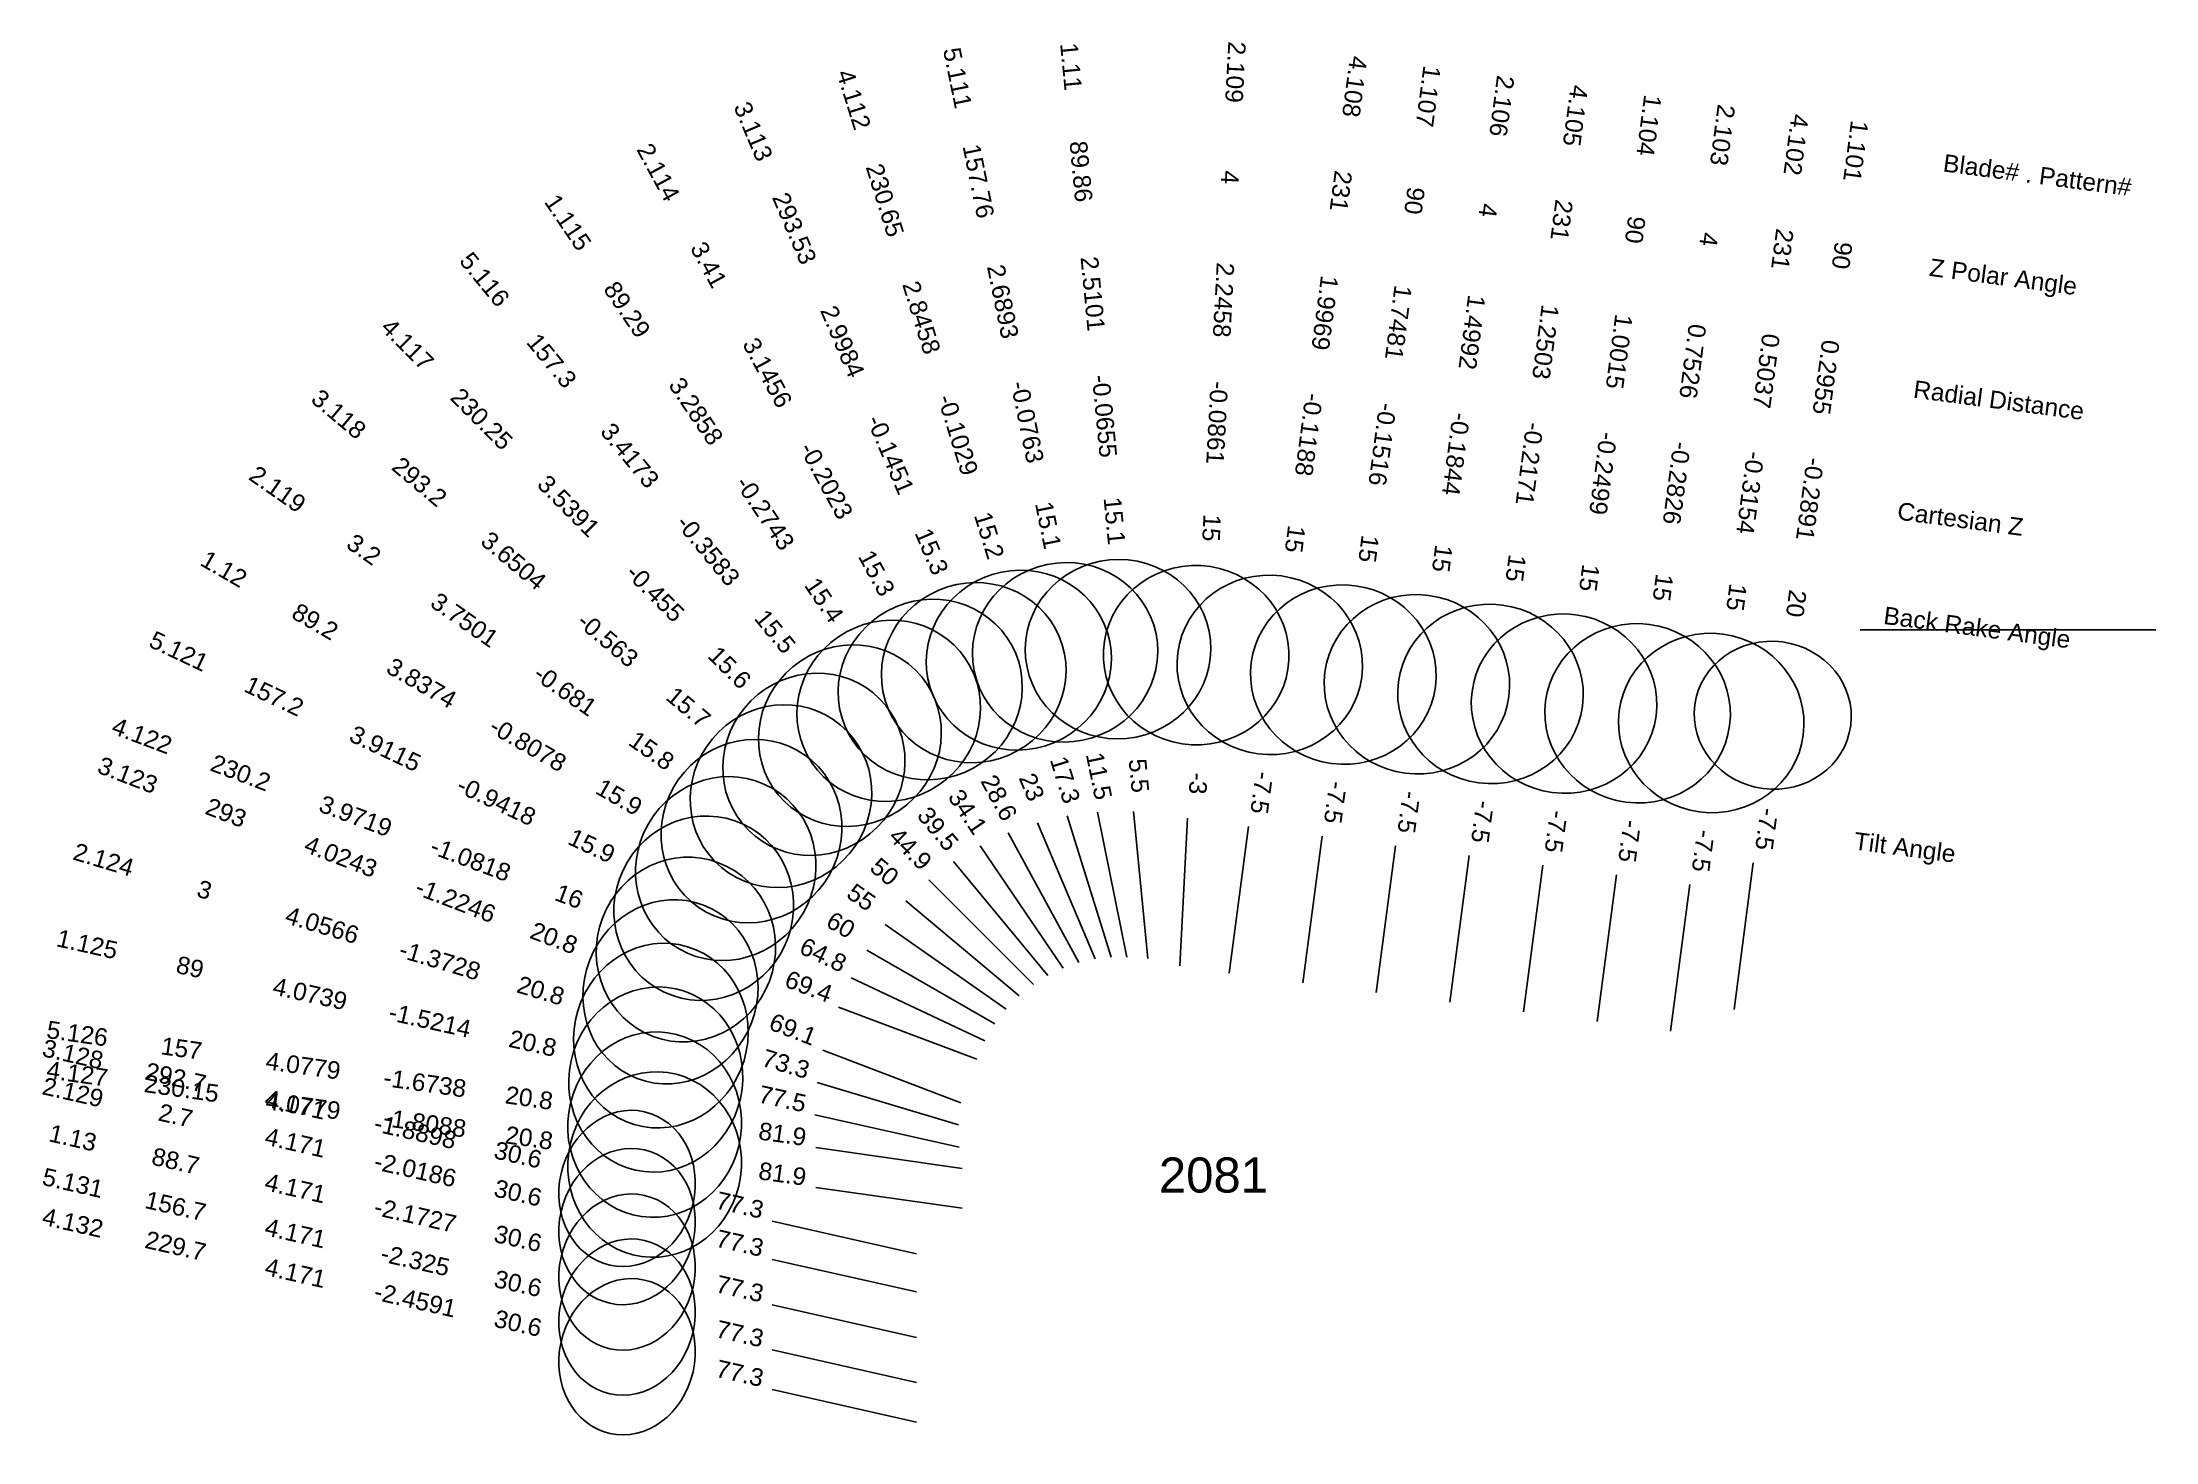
# Model space of a CAD drawing. Header units: inches. Extents: x 29.85 to 37, y 15.25 to 19.99.
import ezdxf
from ezdxf.enums import TextEntityAlignment as Align

# ---------------------------------------------------------------- set-up
doc = ezdxf.new("R2010")
doc.units = ezdxf.units.IN
doc.header["$MEASUREMENT"] = 0
for name, color, linetype, true_color in [('Blade_1', 30, 'Continuous', 0xff7f00), ('Blade_2', 7, 'Continuous', 0xcccc00), ('Blade_3', 7, 'Continuous', 0x00cc00), ('Blade_4', 7, 'Continuous', 0x00cccc), ('Blade_5', 7, 'Continuous', 0x0066cc)]:
    doc.layers.add(name, color=color, linetype=linetype, true_color=true_color)
doc.styles.get("Standard").update_dxf_attribs({"font": 'arial.ttf'})

msp = doc.modelspace()

# ---------------------------------------------------------------- linework, layer by layer
msp.add_line((36, 18), (37, 18))
at = {"layer": 'Blade_1'}
for p, q in [((33.5425, 17.3855), (33.5901, 16.8878)), ((34.1799, 17.3016), (34.1146, 16.8059)), ((33.0237, 17.2693), (33.3044, 16.8555)), ((34.9265, 17.2033), (34.8612, 16.7076)), ((35.6388, 17.2117), (35.5735, 16.716)), ((32.6403, 16.9165), (33.0733, 16.6666)), ((32.4644, 16.3589), (32.9525, 16.2504)), ((32.3201, 15.7162), (32.8078, 15.606))]:
    msp.add_line(p, q, dxfattribs=at)
for centre, major_axis, ratio in [((33.4899, 17.9345), (0.3126, 0.0299), 0.965629), ((34.2519, 17.8484), (0.3113, -0.041), 0.965926), ((32.7142, 17.7257), (0.2599, 0.1762), 0.963967), ((34.9985, 17.7501), (0.3113, -0.041), 0.965926), ((35.7045, 17.7109), (0.2637, -0.0347), 0.939693), ((32.1626, 17.1922), (0.1569, 0.272), 0.961889), ((31.9261, 16.4786), (0.0681, 0.3065), 0.934681), ((31.829, 15.8273), (0.0587, 0.2594), 0.86096)]:
    msp.add_ellipse(centre, major_axis=major_axis, ratio=ratio, dxfattribs=at)
at = {"layer": 'Blade_2'}
for p, q in [((33.1182, 17.3134), (33.3573, 16.8743)), ((33.7253, 17.3632), (33.6992, 16.8638)), ((34.4288, 17.2688), (34.3635, 16.7731)), ((35.1754, 17.1706), (35.1101, 16.6749)), ((32.7019, 17.003), (33.1117, 16.7165)), ((32.4717, 16.469), (32.9507, 16.3256)), ((32.3201, 15.8703), (32.8078, 15.7601))]:
    msp.add_line(p, q, dxfattribs=at)
for centre, major_axis, ratio in [((33.7542, 17.9139), (0.3136, -0.0164), 0.965926), ((32.8544, 17.7977), (0.2758, 0.1502), 0.964372), ((34.5008, 17.8156), (0.3113, -0.041), 0.965926), ((35.2474, 17.7174), (0.3113, -0.041), 0.965926), ((32.2499, 17.319), (0.1799, 0.2573), 0.962265), ((31.9434, 16.6272), (0.0901, 0.3008), 0.934765), ((31.829, 15.9814), (0.0587, 0.2594), 0.86096)]:
    msp.add_ellipse(centre, major_axis=major_axis, ratio=ratio, dxfattribs=at)
at = {"layer": 'Blade_3'}
for p, q in [((33.2172, 17.3473), (33.4127, 16.8871)), ((32.7722, 17.0827), (33.1554, 16.7614)), ((32.4909, 16.5785), (32.9579, 16.4001)), ((32.3201, 15.9991), (32.8078, 15.8889))]:
    msp.add_line(p, q, dxfattribs=at)
for centre, major_axis, ratio in [((33.0016, 17.8549), (0.289, 0.1228), 0.964748), ((32.3496, 17.437), (0.2017, 0.2406), 0.962678), ((31.9757, 16.7754), (0.1121, 0.2933), 0.934915), ((31.829, 16.1102), (0.0587, 0.2594), 0.86096)]:
    msp.add_ellipse(centre, major_axis=major_axis, ratio=ratio, dxfattribs=at)
at = {"layer": 'Blade_4'}
for p, q in [((33.3178, 17.3704), (33.4662, 16.893)), ((33.9311, 17.3344), (33.8658, 16.8387)), ((34.6777, 17.2361), (34.6124, 16.7404)), ((32.8503, 17.1545), (33.2034, 16.8005)), ((35.4243, 17.1378), (35.3591, 16.6421)), ((32.5443, 16.724), (33.0123, 16.548)), ((32.4681, 16.1137), (32.9631, 16.0434)), ((32.3201, 15.43), (32.8078, 15.3199))]:
    msp.add_line(p, q, dxfattribs=at)
for centre, major_axis, ratio in [((33.1542, 17.8971), (0.2999, 0.0932), 0.965086), ((34.0031, 17.8812), (0.3113, -0.041), 0.965926), ((34.7497, 17.7829), (0.3113, -0.041), 0.965926), ((35.4963, 17.6846), (0.3113, -0.041), 0.965926), ((32.4609, 17.545), (0.2223, 0.2217), 0.963092), ((32.0281, 16.9182), (0.1106, 0.2939), 0.96125), ((31.9221, 16.1912), (0.0441, 0.3109), 0.934647), ((31.829, 15.5409), (0.0586, 0.2595), 0.860944)]:
    msp.add_ellipse(centre, major_axis=major_axis, ratio=ratio, dxfattribs=at)
at = {"layer": 'Blade_5'}
for p, q in [((33.4202, 17.3832), (33.5195, 16.8931)), ((32.9337, 17.2163), (33.2519, 16.8307)), ((32.5874, 16.8231), (33.0397, 16.61)), ((32.4681, 16.2484), (32.9631, 16.1779)), ((32.3201, 15.5639), (32.8078, 15.4537))]:
    msp.add_line(p, q, dxfattribs=at)
for centre, major_axis, ratio in [((33.3107, 17.9237), (0.3077, 0.0624), 0.965372), ((32.5827, 17.6417), (0.2422, 0.1998), 0.963537), ((32.0885, 17.0582), (0.1338, 0.284), 0.961543), ((31.9221, 16.3262), (0.0443, 0.3109), 0.934664), ((31.829, 15.675), (0.0587, 0.2594), 0.86096)]:
    msp.add_ellipse(centre, major_axis=major_axis, ratio=ratio, dxfattribs=at)

# ---------------------------------------------------------------- texts
for s, height, p in [('Blade# . Pattern#', 0.059375, (36.2819, 19.58)), ('Z Polar Angle', 0.059375, (36.2354, 19.2268)), ('Radial Distance', 0.059375, (36.1812, 18.8148)), ('Cartesian Z', 0.059375, (36.1269, 18.4027)), ('Back Rake Angle', 0.059375, (36.0804, 18.0495)), ('Tilt Angle', 0.05937, (35.98, 17.2866))]:
    msp.add_text(s, height=height, rotation=352.5).set_placement(p, align=Align.MIDDLE_LEFT)
msp.add_text('2081', height=0.11875).set_placement((33.8125, 16.1557), align=Align.MIDDLE_CENTER)
at = {"layer": 'Blade_1'}
for s, rotation, p in [('1.11', 275.47089, (33.3015, 19.902)), ('1.107', 262.5, (34.5099, 19.808)), ('1.104', 262.5, (35.2565, 19.7097)), ('1.101', 262.5, (35.9562, 19.6229)), ('89.86', 275.47089, (33.3354, 19.5474)), ('1.115', 304.14566, (31.6048, 19.3615)), ('90', 262.5, (34.4634, 19.4548)), ('90', 262.5, (35.21, 19.3565)), ('90', 262.5, (35.9097, 19.2697)), ('2.5101', 275.47089, (33.375, 19.1336)), ('89.29', 304.14566, (31.8047, 19.0666)), ('1.7481', 262.5, (34.4091, 19.0427)), ('1.0015', 262.5, (35.1557, 18.9444)), ('0.2955', 262.5, (35.8555, 18.8576)), ('3.2858', 304.14566, (32.038, 18.7227)), ('-0.0655', 275.47089, (33.4147, 18.7199)), ('-0.1516', 262.5, (34.3549, 18.6306)), ('-0.2499', 262.5, (35.1015, 18.5323)), ('-0.2891', 262.5, (35.8012, 18.4456)), ('-0.2743', 304.14566, (32.2713, 18.3787)), ('15.1', 275.47089, (33.4486, 18.3653)), ('15', 262.5, (34.3084, 18.2774)), ('1.12', 330.01149, (30.4507, 18.1801)), ('15.4', 304.14566, (32.4713, 18.0838)), ('15', 262.5, (35.055, 18.1791)), ('20', 262.5, (35.7547, 18.0924)), ('89.2', 330.01149, (30.7592, 18.002)), ('3.8374', 330.01149, (31.1192, 17.7943)), ('-0.8078', 330.01149, (31.4792, 17.5866)), ('5.5', 275.47089, (33.5312, 17.5037)), ('15.9', 330.01149, (31.7878, 17.4085)), ('34.1', 304.14566, (32.9571, 17.3675)), ('-7.5', 262.5, (34.1954, 17.4194)), ('-7.5', 262.5, (34.942, 17.3211)), ('-7.5', 262.5, (35.6543, 17.3294)), ('60', 330.01149, (32.5374, 16.9759)), ('1.125', 347.46611, (29.9967, 16.9075)), ('89', 347.46611, (30.3445, 16.8302)), ('4.0739', 347.46611, (30.7502, 16.74)), ('-1.5214', 347.46611, (31.1559, 16.6498)), ('20.8', 347.46611, (31.5037, 16.5725)), ('77.5', 347.46611, (32.3485, 16.3847)), ('1.13', 347.2581, (29.948, 16.2526)), ('88.7', 347.2581, (30.2955, 16.1741)), ('4.171', 347.2581, (30.7008, 16.0824)), ('-2.1727', 347.2581, (31.1062, 15.9907)), ('30.6', 347.2581, (31.4537, 15.9122)), ('77.3', 347.2581, (32.2043, 15.7424))]:
    msp.add_text(s, height=0.05937, rotation=rotation, dxfattribs=at).set_placement(p, align=Align.CENTER)
at = {"layer": 'Blade_2'}
for s, height, rotation, p in [('2.109', 0.05937, 267, (33.8576, 19.8877)), ('2.106', 0.05937, 262.5, (34.7588, 19.7752)), ('2.103', 0.05937, 262.5, (35.5054, 19.677)), ('2.114', 0.05937, 298.57446, (31.909, 19.5335)), ('4', 0.0594, 267, (33.839, 19.5319)), ('4', 0.0594, 262.5, (34.7123, 19.422)), ('3.41', 0.05937, 298.57446, (32.0794, 19.2206)), ('4', 0.0594, 262.5, (35.4589, 19.3238)), ('2.2458', 0.05937, 267, (33.8172, 19.1169)), ('1.4992', 0.05937, 262.5, (34.658, 19.0099)), ('0.7526', 0.05937, 262.5, (35.4046, 18.9117)), ('3.1456', 0.05937, 298.57446, (32.2782, 18.8556)), ('-0.0861', 0.05937, 267, (33.7955, 18.7018)), ('-0.1844', 0.05937, 262.5, (34.6038, 18.5978)), ('-0.2023', 0.05937, 298.57446, (32.477, 18.4906)), ('-0.2826', 0.05937, 262.5, (35.3504, 18.4996)), ('2.119', 0.05937, 325.04186, (30.63, 18.4515)), ('15', 0.05937, 267, (33.7768, 18.3461)), ('3.2', 0.05937, 325.04186, (30.922, 18.2474)), ('15.3', 0.05937, 298.57446, (32.6474, 18.1777)), ('15', 0.05937, 262.5, (34.5573, 18.2446)), ('15', 0.05937, 262.5, (35.3039, 18.1464)), ('3.7501', 0.05937, 325.04186, (31.2626, 18.0092)), ('-0.681', 0.05937, 325.04186, (31.6032, 17.7711)), ('15.8', 0.05937, 325.04186, (31.8952, 17.567)), ('28.6', 0.05937, 298.57446, (33.0614, 17.4177)), ('-3', 0.05937, 267, (33.7315, 17.4817)), ('-7.5', 0.05937, 262.5, (34.4443, 17.3866)), ('-7.5', 0.05937, 262.5, (35.1909, 17.2884)), ('2.124', 0.05937, 343.3307, (30.0499, 17.1941)), ('3', 0.0594, 343.3307, (30.3912, 17.092)), ('55', 0.05937, 325.04186, (32.6046, 17.071)), ('4.0566', 0.05937, 343.3307, (30.7894, 16.9727)), ('-1.3728', 0.05937, 343.3307, (31.1875, 16.8535)), ('20.8', 0.05937, 343.3307, (31.5288, 16.7513)), ('73.3', 0.05937, 343.3307, (32.358, 16.5031)), ('2.129', 0.05937, 347.2581, (29.948, 16.4067)), ('2.7', 0.05937, 347.2581, (30.2955, 16.3282)), ('4.171', 0.05937, 347.2581, (30.7008, 16.2365)), ('-2.0186', 0.05937, 347.2581, (31.1062, 16.1448)), ('30.6', 0.05937, 347.2581, (31.4537, 16.0663)), ('77.3', 0.05937, 347.2581, (32.2043, 15.8965))]:
    msp.add_text(s, height=height, rotation=rotation, dxfattribs=at).set_placement(p, align=Align.CENTER)
at = {"layer": 'Blade_3'}
for s, rotation, p in [('3.113', 293.01295, (32.2289, 19.6741)), ('293.53', 293.01295, (32.3682, 19.3462)), ('2.9984', 293.01295, (32.5307, 18.9637)), ('3.118', 320.02267, (30.835, 18.7069)), ('-0.1451', 293.01295, (32.6931, 18.5811)), ('293.2', 320.02267, (31.108, 18.478)), ('3.6504', 320.02267, (31.4265, 18.211)), ('15.3', 293.01295, (32.8324, 18.2532)), ('-0.563', 320.02267, (31.745, 17.9439)), ('15.7', 320.02267, (32.018, 17.715)), ('3.123', 339.08654, (30.1294, 17.4809)), ('23', 293.01295, (33.1708, 17.4566)), ('293', 339.08654, (30.4622, 17.3538)), ('4.0243', 339.08654, (30.8504, 17.2054)), ('50', 320.02267, (32.6812, 17.159)), ('-1.2246', 339.08654, (31.2387, 17.057)), ('20.8', 339.08654, (31.5714, 16.9299)), ('69.1', 339.08654, (32.3799, 16.6209)), ('3.128', 347.2581, (29.948, 16.5355)), ('292.7', 347.2581, (30.2955, 16.457)), ('4.171', 347.2581, (30.7008, 16.3653)), ('-1.8898', 347.2581, (31.1062, 16.2736)), ('30.6', 347.2581, (31.4537, 16.1951)), ('77.3', 347.2581, (32.2043, 16.0253))]:
    msp.add_text(s, height=0.05937, rotation=rotation, dxfattribs=at).set_placement(p, align=Align.CENTER)
at = {"layer": 'Blade_4'}
for s, rotation, p in [('4.112', 287.26074, (32.5677, 19.7846)), ('4.108', 262.5, (34.2611, 19.8408)), ('4.105', 262.5, (35.0077, 19.7425)), ('4.102', 262.5, (35.7543, 19.6442)), ('230.65', 287.26074, (32.6734, 19.4444)), ('231', 262.5, (34.2146, 19.4876)), ('231', 262.5, (34.9612, 19.3893)), ('231', 262.5, (35.7078, 19.291)), ('2.8458', 287.26074, (32.7968, 19.0475)), ('1.9969', 262.5, (34.1603, 19.0755)), ('1.2503', 262.5, (34.9069, 18.9772)), ('4.117', 314.92127, (31.0652, 18.9445)), ('0.5037', 262.5, (35.6535, 18.8789)), ('230.25', 314.92127, (31.3168, 18.6923)), ('-0.1029', 287.26074, (32.9201, 18.6506)), ('-0.1188', 262.5, (34.1061, 18.6634)), ('-0.2171', 262.5, (34.8527, 18.5651)), ('-0.3154', 262.5, (35.5993, 18.4668)), ('3.5391', 314.92127, (31.6103, 18.398)), ('15.2', 287.26074, (33.0258, 18.3104)), ('15', 262.5, (34.0596, 18.3102)), ('15', 262.5, (34.8062, 18.2119)), ('-0.455', 314.92127, (31.9037, 18.1037)), ('15', 262.5, (35.5528, 18.1136)), ('15.6', 314.92127, (32.1553, 17.8514)), ('4.122', 339.38499, (30.1781, 17.6141)), ('230.2', 339.38499, (30.5116, 17.4887)), ('17.3', 287.26074, (33.2826, 17.4838)), ('-7.5', 262.5, (33.9466, 17.4522)), ('3.9719', 339.38499, (30.9006, 17.3423)), ('-7.5', 262.5, (34.6932, 17.3539)), ('44.9', 314.92127, (32.7665, 17.2386)), ('-7.5', 262.5, (35.4398, 17.2556)), ('-1.0818', 339.38499, (31.2896, 17.196)), ('16', 339.38499, (31.623, 17.0706)), ('69.4', 339.38499, (32.4331, 16.7658)), ('4.127', 351.92022, (29.9652, 16.469)), ('230.15', 351.92022, (30.3179, 16.4189)), ('4.0779', 351.92022, (30.7294, 16.3605)), ('-1.8088', 351.92022, (31.1409, 16.3021)), ('20.8', 351.92022, (31.4936, 16.252)), ('81.9', 351.92022, (32.3505, 16.1304)), ('4.132', 347.27742, (29.9478, 15.9656)), ('229.7', 347.27742, (30.2953, 15.8872)), ('4.171', 347.27742, (30.7008, 15.7956)), ('-2.4591', 347.27742, (31.1062, 15.7041)), ('30.6', 347.27742, (31.4537, 15.6256)), ('77.3', 347.27742, (32.2043, 15.4562))]:
    msp.add_text(s, height=0.05937, rotation=rotation, dxfattribs=at).set_placement(p, align=Align.CENTER)
at = {"layer": 'Blade_5'}
for s, rotation, p in [('5.111', 281.45607, (32.9181, 19.8608)), ('157.76', 281.45607, (32.9889, 19.5117)), ('5.116', 309.5275, (31.3247, 19.1662)), ('2.6893', 281.45607, (33.0714, 19.1043)), ('157.3', 309.5275, (31.5515, 18.8914)), ('-0.0763', 281.45607, (33.154, 18.697)), ('3.4173', 309.5275, (31.816, 18.5708)), ('15.1', 281.45607, (33.2247, 18.3478)), ('-0.3583', 309.5275, (32.0805, 18.2503)), ('15.5', 309.5275, (32.3073, 17.9755)), ('5.121', 334.76969, (30.3005, 17.9007)), ('157.2', 334.76969, (30.6228, 17.7488)), ('3.9115', 334.76969, (30.9988, 17.5717)), ('11.5', 281.45607, (33.3966, 17.4996)), ('-0.9418', 334.76969, (31.3748, 17.3945)), ('39.5', 309.5275, (32.8581, 17.3079)), ('15.9', 334.76969, (31.697, 17.2427)), ('64.8', 334.76969, (32.48, 16.8737)), ('5.126', 351.89317, (29.9653, 16.6049)), ('157', 351.89317, (30.318, 16.5547)), ('4.0779', 351.89317, (30.7295, 16.4961)), ('-1.6738', 351.89317, (31.141, 16.4375)), ('20.8', 351.89317, (31.4937, 16.3872)), ('81.9', 351.89317, (32.3505, 16.2652)), ('5.131', 347.2581, (29.948, 16.1003)), ('156.7', 347.2581, (30.2955, 16.0218)), ('4.171', 347.2581, (30.7008, 15.9301)), ('-2.325', 347.2581, (31.1062, 15.8384)), ('30.6', 347.2581, (31.4537, 15.7599)), ('77.3', 347.2581, (32.2043, 15.5901))]:
    msp.add_text(s, height=0.05937, rotation=rotation, dxfattribs=at).set_placement(p, align=Align.CENTER)

doc.saveas('drawing.dxf')
